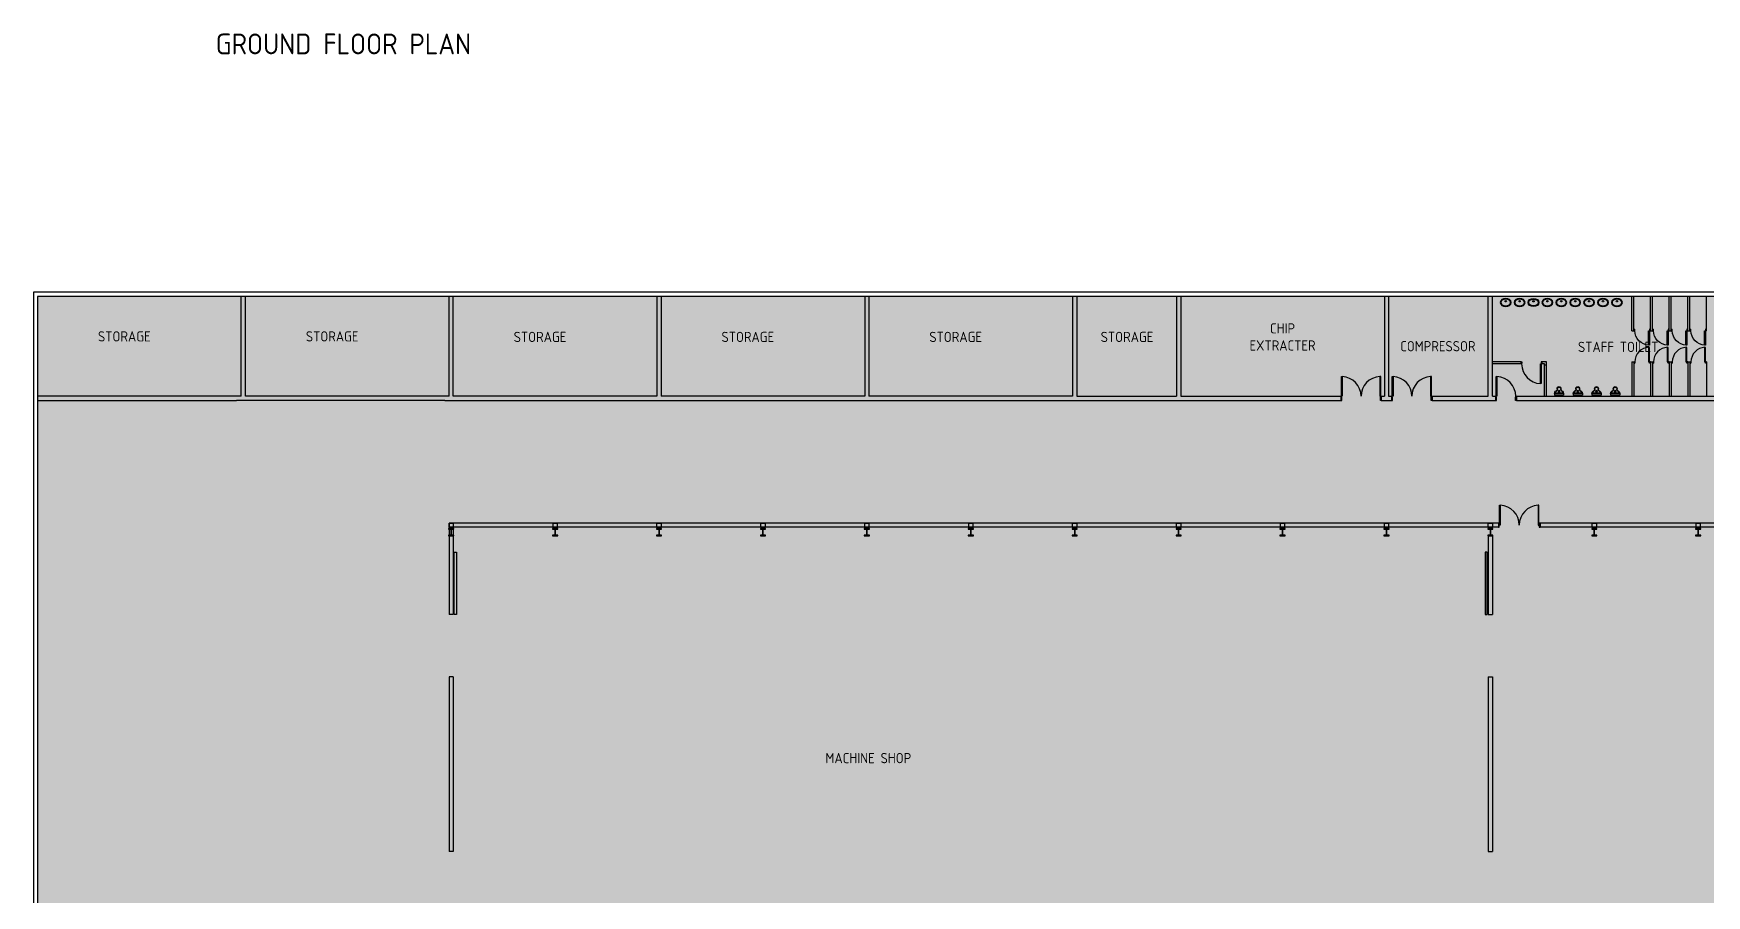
# Model space of a CAD drawing. Header units: inches. Extents: x 527079 to 698187, y -115864 to 63842.
# Drawn here: x 532987 to 613488, y -68731 to -27274 of the extents above; entities that cross this region are included whole.
import ezdxf

# ---------------------------------------------------------------- set-up
doc = ezdxf.new("R2010")
doc.units = ezdxf.units.IN
doc.header["$LTSCALE"] = 8
doc.header["$MEASUREMENT"] = 0
for name, color, linetype in [('doors_windows', 250, 'Continuous'), ('floor', 177, 'Continuous'), ('hatch', 8, 'Continuous'), ('sanitary', 149, 'Continuous'), ('txt', 7, 'Continuous'), ('walls', 5, 'Continuous')]:
    doc.layers.add(name, color=color, linetype=linetype)
doc.styles.get("Standard").update_dxf_attribs({"font": 'isocp.shx'})

# ---------------------------------------------------------------- blocks, each defined once
blk = doc.blocks.new('d1')
at = {"color": 4, "ltscale": 10}
for p, q in [((-799, 35), (-750, 35)), ((-799, 35), (-799, -35)), ((-749, 35), (-749, -35)), ((-99, 733), (-99, 35)), ((-49, 733), (-99, 733)), ((-99, 35), (-49, 35)), ((-49, 35), (-49, 733)), ((0, 35), (-49, 35)), ((-49, -35), (-49, 35)), ((0, 35), (0, -35)), ((-799, -35), (-750, -35)), ((0, -35), (-49, -35))]:
    blk.add_line(p, q, dxfattribs=at)
blk.add_arc((-49, 35), 700, 92.05029, 180, dxfattribs=at)
blk = doc.blocks.new('p1')
for p, q in [((-221, -85), (-221, 0)), ((-221, 0), (221, 0)), ((221, -85), (221, 0)), ((-221, -85), (221, -85)), ((-195, -112), (195, -112))]:
    blk.add_line(p, q)
for radius in [43.2, 36]:
    blk.add_circle((0, -175), radius)
for centre, radius, start, end in [((-86, -79), 135, 180, 180.11742), ((-86, -79), 135, 182.3442, 234.40406), ((-77, -80), 122, 195.25555, 234.40406), ((-225, -310), 135, 0, 63.43495), ((-202, -287), 122, 0, 63.43495), ((0, -321), 90.7, 172.87498, 270), ((0, -297), 81.6, 172.87498, 270), ((0, -297), 81.6, 270, 7.12502), ((0, -321), 90.7, 270, 7.12502), ((202, -287), 122, 116.56505, 180), ((225, -310), 135, 116.56505, 180), ((77, -80), 122, 305.59594, 344.74445), ((86, -79), 135, 305.59594, 357.6558)]:
    blk.add_arc(centre, radius, start, end)

msp = doc.modelspace()

# ---------------------------------------------------------------- hatches: boundary and pattern name
at = {"layer": 'hatch'}
h = msp.add_hatch(color=254, dxfattribs=at)
h.paths.add_polyline_path([(552987, -99667), (533187, -99667), (533187, -74017), (533187, -39917), (697987, -39917), (697987, -110717), (623187, -110717), (623187, -105017), (623187, -104817), (603212, -104817), (603212, -73817), (552987, -73817)])
h.paths.add_polyline_path([(617987, -74717), (628187, -74717), (628187, -80917), (617987, -80917)], flags=16)

# ---------------------------------------------------------------- linework, layer by layer
at = {"layer": 'doors_windows', "color": 4, "ltscale": 10}
for points in [[(604603, -43067), (604603, -43124), (604591, -43124), (604591, -43167), (604563, -43167), (604563, -43067), (604603, -43067)], [(605495, -44110), (605495, -43167), (605535, -43167), (605535, -44110)], [(605523, -43067), (605523, -43124), (605535, -43124), (605535, -43167), (605563, -43167), (605563, -43067), (605523, -43067)], [(595961, -43773), (595961, -44717), (595921, -44717), (595921, -43773)], [(597769, -43773), (597769, -44717), (597809, -44717), (597809, -43773)], [(598405, -43773), (598405, -44717), (598365, -44717), (598365, -43773)], [(600213, -43773), (600213, -44717), (600253, -44717), (600253, -43773)], [(603405, -43773), (603405, -44717), (603365, -44717), (603365, -43773)], [(595933, -44917), (595933, -44760), (595921, -44760), (595921, -44717), (595893, -44717), (595893, -44917), (595933, -44917)], [(597797, -44917), (597797, -44760), (597809, -44760), (597809, -44717), (597837, -44717), (597837, -44917), (597797, -44917)], [(598377, -44917), (598377, -44760), (598365, -44760), (598365, -44717), (598337, -44717), (598337, -44917), (598377, -44917)], [(600241, -44917), (600241, -44760), (600253, -44760), (600253, -44717), (600281, -44717), (600281, -44917), (600241, -44917)], [(603377, -44917), (603377, -44760), (603365, -44760), (603365, -44717), (603337, -44717), (603337, -44917), (603377, -44917)], [(604297, -44917), (604297, -44760), (604309, -44760), (604309, -44717), (604337, -44717), (604337, -44917), (604297, -44917)], [(603565, -50917), (603525, -50917), (603525, -49957), (603565, -49957)], [(605385, -50917), (605425, -50917), (605425, -49957), (605385, -49957)], [(603475, -51017), (603515, -51017), (603515, -50817), (603475, -50817)], [(605435, -51017), (605475, -51017), (605475, -50817), (605435, -50817)]]:
    msp.add_lwpolyline(points, close=True, dxfattribs=at)
at = {"layer": 'doors_windows', "color": 4}
msp.add_lwpolyline([(602837, -55217), (602937, -55217), (602937, -52217), (602837, -52217)], close=True, dxfattribs=at)
at = {"layer": 'doors_windows', "color": 4, "ltscale": 10}
for centre, radius, start, end in [((605535, -43167), 944, 180, 267.57149), ((595921, -44717), 944, 0, 87.57149), ((597809, -44717), 944, 92.42851, 180), ((598365, -44717), 944, 0, 87.57149), ((600253, -44717), 944, 92.42851, 180), ((603365, -44717), 944, 0, 87.57149), ((603513, -50918), 962, 0.05938, 86.8774), ((605437, -50918), 962, 93.1226, 179.94062)]:
    msp.add_arc(centre, radius, start, end, dxfattribs=at)
at = {"layer": 'floor', "color": 0}
msp.add_lwpolyline([(553337, -55217), (553237, -55217), (553237, -52217), (553337, -52217)], close=True, dxfattribs=at)
at = {"layer": 'sanitary'}
for centre in [(603825, -40152, 0), (604493, -40152, 0), (605162, -40152, 0), (605831, -40152, 0), (606499, -40152, 0), (607168, -40152, 0), (607837, -40152, 0), (608505, -40152, 0), (609174, -40152, 0)]:
    msp.add_circle(centre, 35, dxfattribs=at)
at = {"layer": 'sanitary', "extrusion": (0, 0, -1)}
for centre in [(603825, -40212, 0), (604493, -40212, 0), (605831, -40212, 0), (606499, -40212, 0), (607168, -40212, 0), (607837, -40212, 0), (608505, -40212, 0), (609174, -40212, 0)]:
    msp.add_ellipse(centre, major_axis=(-263, 0), ratio=0.74026, dxfattribs=at)
at = {"layer": 'sanitary'}
msp.add_ellipse((605162, -40212, 0), major_axis=(263, 0), ratio=0.74026, dxfattribs=at)
for points in [[(603592, -40212, 0), (603592, -40205, 0), (603593, -40197, 0), (603595, -40183, 0), (603598, -40176, 0), (603603, -40161, 0), (603607, -40154, 0), (603615, -40141, 0), (603620, -40134, 0), (603631, -40121, 0), (603638, -40114, 0), (603652, -40102, 0), (603660, -40096, 0), (603676, -40086, 0), (603685, -40081, 0), (603703, -40072, 0), (603713, -40068, 0), (603733, -40061, 0), (603744, -40058, 0), (603766, -40053, 0), (603777, -40051, 0), (603799, -40048, 0), (603810, -40048, 0), (603833, -40048, 0), (603845, -40048, 0), (603867, -40050, 0), (603878, -40052, 0), (603900, -40056, 0), (603911, -40059, 0), (603931, -40066, 0), (603941, -40070, 0), (603960, -40079, 0), (603969, -40083, 0), (603986, -40094, 0), (603994, -40099, 0), (604008, -40111, 0), (604015, -40118, 0), (604026, -40131, 0), (604032, -40137, 0), (604040, -40151, 0), (604044, -40158, 0), (604050, -40172, 0), (604053, -40180, 0), (604056, -40194, 0), (604057, -40201, 0), (604057, -40216, 0), (604057, -40223, 0), (604054, -40238, 0), (604053, -40245, 0), (604047, -40259, 0), (604044, -40266, 0), (604036, -40280, 0), (604031, -40287, 0), (604020, -40300, 0), (604014, -40307, 0), (604001, -40319, 0), (603993, -40325, 0), (603977, -40336, 0), (603969, -40341, 0), (603950, -40350, 0), (603941, -40354, 0), (603921, -40362, 0), (603910, -40365, 0), (603889, -40370, 0), (603878, -40372, 0), (603855, -40375, 0), (603844, -40376, 0), (603821, -40377, 0), (603810, -40376, 0), (603787, -40374, 0), (603776, -40373, 0), (603754, -40369, 0), (603743, -40366, 0), (603723, -40360, 0), (603713, -40356, 0), (603693, -40348, 0), (603684, -40343, 0), (603667, -40333, 0), (603659, -40327, 0), (603644, -40316, 0), (603638, -40309, 0), (603625, -40297, 0), (603620, -40290, 0), (603611, -40276, 0), (603607, -40269, 0), (603600, -40255, 0), (603597, -40248, 0), (603594, -40233, 0), (603593, -40226, 0), (603592, -40217, 0), (603592, -40214, 0), (603592, -40212, 0)], [(604261, -40212, 0), (604261, -40205, 0), (604261, -40197, 0), (604264, -40183, 0), (604266, -40176, 0), (604272, -40161, 0), (604275, -40154, 0), (604284, -40141, 0), (604289, -40134, 0), (604300, -40121, 0), (604307, -40114, 0), (604321, -40102, 0), (604328, -40096, 0), (604345, -40086, 0), (604353, -40081, 0), (604372, -40072, 0), (604382, -40068, 0), (604402, -40061, 0), (604413, -40058, 0), (604434, -40053, 0), (604445, -40051, 0), (604468, -40048, 0), (604479, -40048, 0), (604502, -40048, 0), (604513, -40048, 0), (604536, -40050, 0), (604547, -40052, 0), (604569, -40056, 0), (604579, -40059, 0), (604600, -40066, 0), (604610, -40070, 0), (604629, -40079, 0), (604638, -40083, 0), (604654, -40094, 0), (604662, -40099, 0), (604677, -40111, 0), (604683, -40118, 0), (604695, -40131, 0), (604700, -40137, 0), (604709, -40151, 0), (604713, -40158, 0), (604719, -40172, 0), (604721, -40180, 0), (604725, -40194, 0), (604725, -40201, 0), (604726, -40216, 0), (604725, -40223, 0), (604723, -40238, 0), (604721, -40245, 0), (604716, -40259, 0), (604713, -40266, 0), (604705, -40280, 0), (604700, -40287, 0), (604689, -40300, 0), (604683, -40307, 0), (604669, -40319, 0), (604662, -40325, 0), (604646, -40336, 0), (604637, -40341, 0), (604619, -40350, 0), (604609, -40354, 0), (604589, -40362, 0), (604579, -40365, 0), (604557, -40370, 0), (604546, -40372, 0), (604524, -40375, 0), (604513, -40376, 0), (604490, -40377, 0), (604479, -40376, 0), (604456, -40374, 0), (604445, -40373, 0), (604423, -40369, 0), (604412, -40366, 0), (604391, -40360, 0), (604381, -40356, 0), (604362, -40348, 0), (604353, -40343, 0), (604336, -40333, 0), (604328, -40327, 0), (604313, -40316, 0), (604306, -40309, 0), (604294, -40297, 0), (604289, -40290, 0), (604279, -40276, 0), (604275, -40269, 0), (604269, -40255, 0), (604266, -40248, 0), (604262, -40233, 0), (604261, -40226, 0), (604261, -40217, 0), (604261, -40214, 0), (604261, -40212, 0)], [(605394, -40212, 0), (605394, -40205, 0), (605394, -40197, 0), (605391, -40183, 0), (605389, -40176, 0), (605383, -40161, 0), (605380, -40154, 0), (605371, -40141, 0), (605366, -40134, 0), (605355, -40121, 0), (605349, -40114, 0), (605335, -40102, 0), (605327, -40096, 0), (605310, -40086, 0), (605302, -40081, 0), (605283, -40072, 0), (605273, -40068, 0), (605253, -40061, 0), (605242, -40058, 0), (605221, -40053, 0), (605210, -40051, 0), (605187, -40048, 0), (605176, -40048, 0), (605153, -40048, 0), (605142, -40048, 0), (605119, -40050, 0), (605108, -40052, 0), (605087, -40056, 0), (605076, -40059, 0), (605055, -40066, 0), (605045, -40070, 0), (605026, -40079, 0), (605018, -40083, 0), (605001, -40094, 0), (604993, -40099, 0), (604978, -40111, 0), (604972, -40118, 0), (604960, -40131, 0), (604955, -40137, 0), (604946, -40151, 0), (604942, -40158, 0), (604936, -40172, 0), (604934, -40180, 0), (604931, -40194, 0), (604930, -40201, 0), (604929, -40216, 0), (604930, -40223, 0), (604932, -40238, 0), (604934, -40245, 0), (604939, -40259, 0), (604942, -40266, 0), (604950, -40280, 0), (604955, -40287, 0), (604966, -40300, 0), (604972, -40307, 0), (604986, -40319, 0), (604993, -40325, 0), (605009, -40336, 0), (605018, -40341, 0), (605036, -40350, 0), (605046, -40354, 0), (605066, -40362, 0), (605076, -40365, 0), (605098, -40370, 0), (605109, -40372, 0), (605131, -40375, 0), (605142, -40376, 0), (605165, -40377, 0), (605177, -40376, 0), (605199, -40374, 0), (605210, -40373, 0), (605232, -40369, 0), (605243, -40366, 0), (605264, -40360, 0), (605274, -40356, 0), (605293, -40348, 0), (605302, -40343, 0), (605319, -40333, 0), (605327, -40327, 0), (605342, -40316, 0), (605349, -40309, 0), (605361, -40297, 0), (605367, -40290, 0), (605376, -40276, 0), (605380, -40269, 0), (605386, -40255, 0), (605389, -40248, 0), (605393, -40233, 0), (605394, -40226, 0), (605394, -40217, 0), (605394, -40214, 0), (605394, -40212, 0)], [(605598, -40212, 0), (605598, -40205, 0), (605599, -40197, 0), (605602, -40183, 0), (605604, -40176, 0), (605609, -40161, 0), (605613, -40154, 0), (605621, -40141, 0), (605626, -40134, 0), (605638, -40121, 0), (605644, -40114, 0), (605658, -40102, 0), (605666, -40096, 0), (605682, -40086, 0), (605691, -40081, 0), (605709, -40072, 0), (605719, -40068, 0), (605740, -40061, 0), (605750, -40058, 0), (605772, -40053, 0), (605783, -40051, 0), (605805, -40048, 0), (605817, -40048, 0), (605839, -40048, 0), (605851, -40048, 0), (605873, -40050, 0), (605884, -40052, 0), (605906, -40056, 0), (605917, -40059, 0), (605937, -40066, 0), (605947, -40070, 0), (605966, -40079, 0), (605975, -40083, 0), (605992, -40094, 0), (606000, -40099, 0), (606014, -40111, 0), (606021, -40118, 0), (606032, -40131, 0), (606038, -40137, 0), (606047, -40151, 0), (606050, -40158, 0), (606056, -40172, 0), (606059, -40180, 0), (606062, -40194, 0), (606063, -40201, 0), (606063, -40216, 0), (606063, -40223, 0), (606061, -40238, 0), (606059, -40245, 0), (606053, -40259, 0), (606050, -40266, 0), (606042, -40280, 0), (606037, -40287, 0), (606027, -40300, 0), (606020, -40307, 0), (606007, -40319, 0), (605999, -40325, 0), (605983, -40336, 0), (605975, -40341, 0), (605956, -40350, 0), (605947, -40354, 0), (605927, -40362, 0), (605916, -40365, 0), (605895, -40370, 0), (605884, -40372, 0), (605861, -40375, 0), (605850, -40376, 0), (605827, -40377, 0), (605816, -40376, 0), (605793, -40374, 0), (605782, -40373, 0), (605760, -40369, 0), (605750, -40366, 0), (605729, -40360, 0), (605719, -40356, 0), (605700, -40348, 0), (605690, -40343, 0), (605673, -40333, 0), (605665, -40327, 0), (605650, -40316, 0), (605644, -40309, 0), (605631, -40297, 0), (605626, -40290, 0), (605617, -40276, 0), (605613, -40269, 0), (605606, -40255, 0), (605604, -40248, 0), (605600, -40233, 0), (605599, -40226, 0), (605598, -40217, 0), (605598, -40214, 0), (605598, -40212, 0)], [(606267, -40212, 0), (606267, -40205, 0), (606267, -40197, 0), (606270, -40183, 0), (606272, -40176, 0), (606278, -40161, 0), (606282, -40154, 0), (606290, -40141, 0), (606295, -40134, 0), (606306, -40121, 0), (606313, -40114, 0), (606327, -40102, 0), (606334, -40096, 0), (606351, -40086, 0), (606360, -40081, 0), (606378, -40072, 0), (606388, -40068, 0), (606408, -40061, 0), (606419, -40058, 0), (606440, -40053, 0), (606452, -40051, 0), (606474, -40048, 0), (606485, -40048, 0), (606508, -40048, 0), (606519, -40048, 0), (606542, -40050, 0), (606553, -40052, 0), (606575, -40056, 0), (606585, -40059, 0), (606606, -40066, 0), (606616, -40070, 0), (606635, -40079, 0), (606644, -40083, 0), (606661, -40094, 0), (606668, -40099, 0), (606683, -40111, 0), (606689, -40118, 0), (606701, -40131, 0), (606706, -40137, 0), (606715, -40151, 0), (606719, -40158, 0), (606725, -40172, 0), (606727, -40180, 0), (606731, -40194, 0), (606732, -40201, 0), (606732, -40216, 0), (606732, -40223, 0), (606729, -40238, 0), (606727, -40245, 0), (606722, -40259, 0), (606719, -40266, 0), (606711, -40280, 0), (606706, -40287, 0), (606695, -40300, 0), (606689, -40307, 0), (606675, -40319, 0), (606668, -40325, 0), (606652, -40336, 0), (606643, -40341, 0), (606625, -40350, 0), (606615, -40354, 0), (606595, -40362, 0), (606585, -40365, 0), (606563, -40370, 0), (606552, -40372, 0), (606530, -40375, 0), (606519, -40376, 0), (606496, -40377, 0), (606485, -40376, 0), (606462, -40374, 0), (606451, -40373, 0), (606429, -40369, 0), (606418, -40366, 0), (606397, -40360, 0), (606387, -40356, 0), (606368, -40348, 0), (606359, -40343, 0), (606342, -40333, 0), (606334, -40327, 0), (606319, -40316, 0), (606312, -40309, 0), (606300, -40297, 0), (606295, -40290, 0), (606285, -40276, 0), (606281, -40269, 0), (606275, -40255, 0), (606272, -40248, 0), (606269, -40233, 0), (606267, -40226, 0), (606267, -40217, 0), (606267, -40214, 0), (606267, -40212, 0)], [(606935, -40212, 0), (606935, -40205, 0), (606936, -40197, 0), (606939, -40183, 0), (606941, -40176, 0), (606947, -40161, 0), (606950, -40154, 0), (606959, -40141, 0), (606964, -40134, 0), (606975, -40121, 0), (606981, -40114, 0), (606995, -40102, 0), (607003, -40096, 0), (607019, -40086, 0), (607028, -40081, 0), (607047, -40072, 0), (607057, -40068, 0), (607077, -40061, 0), (607088, -40058, 0), (607109, -40053, 0), (607120, -40051, 0), (607143, -40048, 0), (607154, -40048, 0), (607177, -40048, 0), (607188, -40048, 0), (607211, -40050, 0), (607222, -40052, 0), (607243, -40056, 0), (607254, -40059, 0), (607275, -40066, 0), (607285, -40070, 0), (607303, -40079, 0), (607312, -40083, 0), (607329, -40094, 0), (607337, -40099, 0), (607352, -40111, 0), (607358, -40118, 0), (607370, -40131, 0), (607375, -40137, 0), (607384, -40151, 0), (607388, -40158, 0), (607394, -40172, 0), (607396, -40180, 0), (607399, -40194, 0), (607400, -40201, 0), (607401, -40216, 0), (607400, -40223, 0), (607398, -40238, 0), (607396, -40245, 0), (607391, -40259, 0), (607388, -40266, 0), (607380, -40280, 0), (607375, -40287, 0), (607364, -40300, 0), (607358, -40307, 0), (607344, -40319, 0), (607337, -40325, 0), (607321, -40336, 0), (607312, -40341, 0), (607294, -40350, 0), (607284, -40354, 0), (607264, -40362, 0), (607254, -40365, 0), (607232, -40370, 0), (607221, -40372, 0), (607199, -40375, 0), (607187, -40376, 0), (607165, -40377, 0), (607153, -40376, 0), (607131, -40374, 0), (607120, -40373, 0), (607098, -40369, 0), (607087, -40366, 0), (607066, -40360, 0), (607056, -40356, 0), (607037, -40348, 0), (607028, -40343, 0), (607011, -40333, 0), (607003, -40327, 0), (606988, -40316, 0), (606981, -40309, 0), (606969, -40297, 0), (606963, -40290, 0), (606954, -40276, 0), (606950, -40269, 0), (606944, -40255, 0), (606941, -40248, 0), (606937, -40233, 0), (606936, -40226, 0), (606936, -40217, 0), (606935, -40214, 0), (606935, -40212, 0)], [(607604, -40212, 0), (607604, -40205, 0), (607605, -40197, 0), (607608, -40183, 0), (607610, -40176, 0), (607615, -40161, 0), (607619, -40154, 0), (607627, -40141, 0), (607632, -40134, 0), (607644, -40121, 0), (607650, -40114, 0), (607664, -40102, 0), (607672, -40096, 0), (607688, -40086, 0), (607697, -40081, 0), (607716, -40072, 0), (607725, -40068, 0), (607746, -40061, 0), (607756, -40058, 0), (607778, -40053, 0), (607789, -40051, 0), (607811, -40048, 0), (607823, -40048, 0), (607845, -40048, 0), (607857, -40048, 0), (607879, -40050, 0), (607890, -40052, 0), (607912, -40056, 0), (607923, -40059, 0), (607943, -40066, 0), (607953, -40070, 0), (607972, -40079, 0), (607981, -40083, 0), (607998, -40094, 0), (608006, -40099, 0), (608020, -40111, 0), (608027, -40118, 0), (608039, -40131, 0), (608044, -40137, 0), (608053, -40151, 0), (608056, -40158, 0), (608063, -40172, 0), (608065, -40180, 0), (608068, -40194, 0), (608069, -40201, 0), (608069, -40216, 0), (608069, -40223, 0), (608067, -40238, 0), (608065, -40245, 0), (608060, -40259, 0), (608056, -40266, 0), (608048, -40280, 0), (608043, -40287, 0), (608033, -40300, 0), (608026, -40307, 0), (608013, -40319, 0), (608005, -40325, 0), (607989, -40336, 0), (607981, -40341, 0), (607962, -40350, 0), (607953, -40354, 0), (607933, -40362, 0), (607922, -40365, 0), (607901, -40370, 0), (607890, -40372, 0), (607867, -40375, 0), (607856, -40376, 0), (607833, -40377, 0), (607822, -40376, 0), (607800, -40374, 0), (607788, -40373, 0), (607766, -40369, 0), (607756, -40366, 0), (607735, -40360, 0), (607725, -40356, 0), (607706, -40348, 0), (607697, -40343, 0), (607679, -40333, 0), (607671, -40327, 0), (607656, -40316, 0), (607650, -40309, 0), (607638, -40297, 0), (607632, -40290, 0), (607623, -40276, 0), (607619, -40269, 0), (607612, -40255, 0), (607610, -40248, 0), (607606, -40233, 0), (607605, -40226, 0), (607604, -40217, 0), (607604, -40214, 0), (607604, -40212, 0)], [(608273, -40212, 0), (608273, -40205, 0), (608274, -40197, 0), (608276, -40183, 0), (608278, -40176, 0), (608284, -40161, 0), (608288, -40154, 0), (608296, -40141, 0), (608301, -40134, 0), (608312, -40121, 0), (608319, -40114, 0), (608333, -40102, 0), (608340, -40096, 0), (608357, -40086, 0), (608366, -40081, 0), (608384, -40072, 0), (608394, -40068, 0), (608414, -40061, 0), (608425, -40058, 0), (608447, -40053, 0), (608458, -40051, 0), (608480, -40048, 0), (608491, -40048, 0), (608514, -40048, 0), (608525, -40048, 0), (608548, -40050, 0), (608559, -40052, 0), (608581, -40056, 0), (608591, -40059, 0), (608612, -40066, 0), (608622, -40070, 0), (608641, -40079, 0), (608650, -40083, 0), (608667, -40094, 0), (608675, -40099, 0), (608689, -40111, 0), (608696, -40118, 0), (608707, -40131, 0), (608712, -40137, 0), (608721, -40151, 0), (608725, -40158, 0), (608731, -40172, 0), (608734, -40180, 0), (608737, -40194, 0), (608738, -40201, 0), (608738, -40216, 0), (608738, -40223, 0), (608735, -40238, 0), (608733, -40245, 0), (608728, -40259, 0), (608725, -40266, 0), (608717, -40280, 0), (608712, -40287, 0), (608701, -40300, 0), (608695, -40307, 0), (608682, -40319, 0), (608674, -40325, 0), (608658, -40336, 0), (608649, -40341, 0), (608631, -40350, 0), (608621, -40354, 0), (608601, -40362, 0), (608591, -40365, 0), (608570, -40370, 0), (608559, -40372, 0), (608536, -40375, 0), (608525, -40376, 0), (608502, -40377, 0), (608491, -40376, 0), (608468, -40374, 0), (608457, -40373, 0), (608435, -40369, 0), (608424, -40366, 0), (608404, -40360, 0), (608394, -40356, 0), (608374, -40348, 0), (608365, -40343, 0), (608348, -40333, 0), (608340, -40327, 0), (608325, -40316, 0), (608318, -40309, 0), (608306, -40297, 0), (608301, -40290, 0), (608291, -40276, 0), (608287, -40269, 0), (608281, -40255, 0), (608278, -40248, 0), (608275, -40233, 0), (608274, -40226, 0), (608273, -40217, 0), (608273, -40214, 0), (608273, -40212, 0)], [(608942, -40212, 0), (608942, -40205, 0), (608942, -40197, 0), (608945, -40183, 0), (608947, -40176, 0), (608953, -40161, 0), (608956, -40154, 0), (608965, -40141, 0), (608970, -40134, 0), (608981, -40121, 0), (608987, -40114, 0), (609001, -40102, 0), (609009, -40096, 0), (609026, -40086, 0), (609034, -40081, 0), (609053, -40072, 0), (609063, -40068, 0), (609083, -40061, 0), (609094, -40058, 0), (609115, -40053, 0), (609126, -40051, 0), (609149, -40048, 0), (609160, -40048, 0), (609183, -40048, 0), (609194, -40048, 0), (609217, -40050, 0), (609228, -40052, 0), (609250, -40056, 0), (609260, -40059, 0), (609281, -40066, 0), (609291, -40070, 0), (609310, -40079, 0), (609319, -40083, 0), (609335, -40094, 0), (609343, -40099, 0), (609358, -40111, 0), (609364, -40118, 0), (609376, -40131, 0), (609381, -40137, 0), (609390, -40151, 0), (609394, -40158, 0), (609400, -40172, 0), (609402, -40180, 0), (609405, -40194, 0), (609406, -40201, 0), (609407, -40216, 0), (609406, -40223, 0), (609404, -40238, 0), (609402, -40245, 0), (609397, -40259, 0), (609394, -40266, 0), (609386, -40280, 0), (609381, -40287, 0), (609370, -40300, 0), (609364, -40307, 0), (609350, -40319, 0), (609343, -40325, 0), (609327, -40336, 0), (609318, -40341, 0), (609300, -40350, 0), (609290, -40354, 0), (609270, -40362, 0), (609260, -40365, 0), (609238, -40370, 0), (609227, -40372, 0), (609205, -40375, 0), (609194, -40376, 0), (609171, -40377, 0), (609159, -40376, 0), (609137, -40374, 0), (609126, -40373, 0), (609104, -40369, 0), (609093, -40366, 0), (609072, -40360, 0), (609062, -40356, 0), (609043, -40348, 0), (609034, -40343, 0), (609017, -40333, 0), (609009, -40327, 0), (608994, -40316, 0), (608987, -40309, 0), (608975, -40297, 0), (608970, -40290, 0), (608960, -40276, 0), (608956, -40269, 0), (608950, -40255, 0), (608947, -40248, 0), (608943, -40233, 0), (608942, -40226, 0), (608942, -40217, 0), (608942, -40214, 0), (608942, -40212, 0)]]:
    msp.add_open_spline(points, degree=3, knots=[0, 0, 0, 0, 0.141779, 0.141779, 0.283558, 0.283558, 0.425336, 0.425336, 0.567115, 0.567115, 0.708894, 0.708894, 0.850673, 0.850673, 0.992451, 0.992451, 1.13423, 1.13423, 1.276009, 1.276009, 1.417788, 1.417788, 1.559566, 1.559566, 1.701345, 1.701345, 1.843124, 1.843124, 1.984903, 1.984903, 2.126681, 2.126681, 2.26846, 2.26846, 2.410239, 2.410239, 2.552018, 2.552018, 2.693796, 2.693796, 2.835575, 2.835575, 2.977354, 2.977354, 3.119133, 3.119133, 3.260911, 3.260911, 3.40269, 3.40269, 3.544469, 3.544469, 3.686248, 3.686248, 3.828026, 3.828026, 3.969805, 3.969805, 4.111584, 4.111584, 4.253363, 4.253363, 4.395141, 4.395141, 4.53692, 4.53692, 4.678699, 4.678699, 4.820478, 4.820478, 4.962256, 4.962256, 5.104035, 5.104035, 5.245814, 5.245814, 5.387593, 5.387593, 5.529371, 5.529371, 5.67115, 5.67115, 5.812929, 5.812929, 5.954708, 5.954708, 6.096486, 6.096486, 6.238265, 6.238265, 6.283185, 6.283185, 6.283185, 6.283185], dxfattribs=at)
at = {"layer": 'walls'}
for p, q in [((698187, -39717), (532987, -39717)), ((532987, -39717), (532987, -99867)), ((697987, -39917), (533187, -39917)), ((533187, -39917), (533187, -61917)), ((542987, -44717), (542987, -39917)), ((543187, -44717), (543187, -39917)), ((552987, -44717), (552987, -39917)), ((553187, -44717), (553187, -39917)), ((562987, -39917), (562987, -44717)), ((563187, -39917), (563187, -44717)), ((572987, -39917), (572987, -44717)), ((573187, -39917), (573187, -44717)), ((582987, -39917), (582987, -44717)), ((583187, -39917), (583187, -44717)), ((587987, -39917), (587987, -44717)), ((588187, -39917), (588187, -44717)), ((597987, -39917), (597987, -44717)), ((598187, -39917), (598187, -44717)), ((602987, -44717), (602987, -39917)), ((603187, -44717), (603187, -39917)), ((609887, -41567), (609887, -39917)), ((609987, -41567), (609987, -39917)), ((610787, -41567), (610787, -39917)), ((610887, -41567), (610887, -39917)), ((611687, -41567), (611687, -39917)), ((611787, -41567), (611787, -39917)), ((612587, -41567), (612587, -39917)), ((612687, -41567), (612687, -39917)), ((613487, -41567), (613487, -39917)), ((609887, -41567), (609989, -41567)), ((610787, -41567), (610889, -41567)), ((611687, -41567), (611789, -41567)), ((612588, -41567), (612687, -41567)), ((604563, -43067), (603187, -43067)), ((604563, -43167), (603187, -43167)), ((604563, -43067), (604563, -43167)), ((605787, -43067), (605563, -43067)), ((605563, -43067), (605563, -43167)), ((605687, -43167), (605563, -43167)), ((605687, -44717), (605687, -43167)), ((605687, -44717), (605687, -43217)), ((605687, -43217), (605787, -43217)), ((605787, -44717), (605787, -43067)), ((605787, -44717), (605787, -43217)), ((609887, -43067), (609887, -44717)), ((609887, -43067), (609989, -43067)), ((609987, -43067), (609987, -44717)), ((610787, -43067), (610787, -44717)), ((610787, -43067), (610889, -43067)), ((610887, -43067), (610887, -44717)), ((611687, -43067), (611687, -44717)), ((611687, -43067), (611787, -43067)), ((611787, -43067), (611787, -44717)), ((612587, -43067), (612587, -44717)), ((612588, -43067), (612687, -43067)), ((612687, -43067), (612687, -44717)), ((613487, -43067), (613487, -44717)), ((542987, -44717), (533187, -44717)), ((533187, -44917), (542759, -44917)), ((552784, -44917), (542759, -44917)), ((552987, -44717), (543187, -44717)), ((552784, -44917), (573419, -44917)), ((562987, -44717), (553187, -44717)), ((572987, -44717), (563187, -44717)), ((582987, -44717), (573187, -44717)), ((573419, -44917), (583492, -44917)), ((583187, -44717), (587987, -44717)), ((583492, -44917), (595893, -44917)), ((588187, -44717), (595893, -44717)), ((597837, -44717), (597987, -44717)), ((597837, -44917), (598337, -44917)), ((598187, -44717), (598365, -44717)), ((598337, -44717), (598337, -44917)), ((600281, -44717), (600281, -44917)), ((600281, -44717), (602987, -44717)), ((600281, -44917), (602987, -44917)), ((602987, -44917), (603337, -44917)), ((603187, -44717), (603337, -44717)), ((603337, -44717), (603337, -44917)), ((604337, -44717), (604337, -44917)), ((604337, -44717), (617987, -44717)), ((604337, -44917), (618337, -44917)), ((552987, -50817), (552987, -55217)), ((603475, -50817), (552987, -50817)), ((602987, -51017), (553187, -51017)), ((553187, -51017), (553187, -55217)), ((602987, -51427), (602987, -55217)), ((603475, -51017), (603187, -51017)), ((603187, -51427), (603187, -55217)), ((603475, -50817), (603475, -51017)), ((653187, -50817), (605475, -50817)), ((605475, -50817), (605475, -51017)), ((642987, -51017), (605475, -51017)), ((553187, -55217), (552987, -55217)), ((602987, -55217), (603187, -55217)), ((553187, -58217), (552987, -58217)), ((552987, -58217), (552987, -66617)), ((553187, -58217), (553187, -66617)), ((602987, -58217), (603187, -58217)), ((602987, -58217), (602987, -66617)), ((603187, -58217), (603187, -66617)), ((533187, -61917), (533187, -99667)), ((553187, -66617), (552987, -66617)), ((602987, -66617), (603187, -66617))]:
    msp.add_line(p, q, dxfattribs=at)
for points in [[(552962, -51396), (552962, -51427), (553212, -51427), (553212, -51396), (553103, -51396), (553103, -51108), (553212, -51108), (553212, -51077), (552962, -51077), (552962, -51108), (553071, -51108), (553071, -51396)], [(552987, -50817), (553187, -50817), (553187, -51017), (552987, -51017)], [(557962, -51396), (557962, -51427), (558212, -51427), (558212, -51396), (558103, -51396), (558103, -51108), (558212, -51108), (558212, -51077), (557962, -51077), (557962, -51108), (558071, -51108), (558071, -51396)], [(557987, -50817), (558187, -50817), (558187, -51017), (557987, -51017)], [(562962, -51396), (562962, -51427), (563212, -51427), (563212, -51396), (563103, -51396), (563103, -51108), (563212, -51108), (563212, -51077), (562962, -51077), (562962, -51108), (563071, -51108), (563071, -51396)], [(562987, -50817), (563187, -50817), (563187, -51017), (562987, -51017)], [(567962, -51396), (567962, -51427), (568212, -51427), (568212, -51396), (568103, -51396), (568103, -51108), (568212, -51108), (568212, -51077), (567962, -51077), (567962, -51108), (568071, -51108), (568071, -51396)], [(567987, -50817), (568187, -50817), (568187, -51017), (567987, -51017)], [(572962, -51396), (572962, -51427), (573212, -51427), (573212, -51396), (573103, -51396), (573103, -51108), (573212, -51108), (573212, -51077), (572962, -51077), (572962, -51108), (573071, -51108), (573071, -51396)], [(572987, -50817), (573187, -50817), (573187, -51017), (572987, -51017)], [(577962, -51396), (577962, -51427), (578212, -51427), (578212, -51396), (578103, -51396), (578103, -51108), (578212, -51108), (578212, -51077), (577962, -51077), (577962, -51108), (578071, -51108), (578071, -51396)], [(577987, -50817), (578187, -50817), (578187, -51017), (577987, -51017)], [(582962, -51396), (582962, -51427), (583212, -51427), (583212, -51396), (583103, -51396), (583103, -51108), (583212, -51108), (583212, -51077), (582962, -51077), (582962, -51108), (583071, -51108), (583071, -51396)], [(582987, -50817), (583187, -50817), (583187, -51017), (582987, -51017)], [(587962, -51396), (587962, -51427), (588212, -51427), (588212, -51396), (588103, -51396), (588103, -51108), (588212, -51108), (588212, -51077), (587962, -51077), (587962, -51108), (588071, -51108), (588071, -51396)], [(587987, -50817), (588187, -50817), (588187, -51017), (587987, -51017)], [(592962, -51396), (592962, -51427), (593212, -51427), (593212, -51396), (593103, -51396), (593103, -51108), (593212, -51108), (593212, -51077), (592962, -51077), (592962, -51108), (593071, -51108), (593071, -51396)], [(592987, -50817), (593187, -50817), (593187, -51017), (592987, -51017)], [(597962, -51396), (597962, -51427), (598212, -51427), (598212, -51396), (598103, -51396), (598103, -51108), (598212, -51108), (598212, -51077), (597962, -51077), (597962, -51108), (598071, -51108), (598071, -51396)], [(597987, -50817), (598187, -50817), (598187, -51017), (597987, -51017)], [(602962, -51396), (602962, -51427), (603212, -51427), (603212, -51396), (603103, -51396), (603103, -51108), (603212, -51108), (603212, -51077), (602962, -51077), (602962, -51108), (603071, -51108), (603071, -51396)], [(602962, -51396), (602962, -51427), (603212, -51427), (603212, -51396), (603103, -51396), (603103, -51108), (603212, -51108), (603212, -51077), (602962, -51077), (602962, -51108), (603071, -51108), (603071, -51396)], [(602962, -51396), (602962, -51427), (603212, -51427), (603212, -51396), (603103, -51396), (603103, -51108), (603212, -51108), (603212, -51077), (602962, -51077), (602962, -51108), (603071, -51108), (603071, -51396)], [(602987, -50817), (603187, -50817), (603187, -51017), (602987, -51017)], [(602987, -50817), (603187, -50817), (603187, -51017), (602987, -51017)], [(602987, -50817), (603187, -50817), (603187, -51017), (602987, -51017)], [(607962, -51396), (607962, -51427), (608212, -51427), (608212, -51396), (608103, -51396), (608103, -51108), (608212, -51108), (608212, -51077), (607962, -51077), (607962, -51108), (608071, -51108), (608071, -51396)], [(607987, -50817), (608187, -50817), (608187, -51017), (607987, -51017)], [(612962, -51396), (612962, -51427), (613212, -51427), (613212, -51396), (613103, -51396), (613103, -51108), (613212, -51108), (613212, -51077), (612962, -51077), (612962, -51108), (613071, -51108), (613071, -51396)], [(612987, -50817), (613187, -50817), (613187, -51017), (612987, -51017)]]:
    msp.add_lwpolyline(points, close=True, dxfattribs=at)

# ---------------------------------------------------------------- block references
at = {"layer": 'doors_windows', "xscale": -1, "rotation": 180}
for p in [(610788, -41532), (611688, -41532), (612588, -41532), (613487, -41532)]:
    msp.add_blockref('d1', p, dxfattribs=at)
at = {"layer": 'doors_windows'}
for p in [(610788, -43102), (611688, -43102), (612588, -43102), (613487, -43102)]:
    msp.add_blockref('d1', p, dxfattribs=at)
at = {"layer": 'sanitary', "xscale": -1, "rotation": 180}
for p in [(606392, -44669), (607292, -44669), (608192, -44669), (609092, -44669)]:
    msp.add_blockref('p1', p, dxfattribs=at)

# ---------------------------------------------------------------- texts
at = {"layer": 'txt', "color": 4, "insert": (547902, -27778), "char_height": 1000, "attachment_point": 5}
msp.add_mtext('GROUND FLOOR PLAN', dxfattribs=at)
at = {"layer": 'txt', "color": 176, "attachment_point": 5}
for s, insert, char_height in [('STORAGE', (537359, -41842), 492.2), ('STORAGE', (547359, -41842), 492.2), ('STORAGE', (557359, -41867), 492.2), ('STORAGE', (567359, -41867), 492.2), ('STORAGE', (577359, -41867), 492.2), ('STORAGE', (585603, -41867), 492.2), ('CHIP\\PEXTRACTER', (593087, -41867), 492.2), ('COMPRESSOR', (600561, -42313), 492.2), ('STAFF TOILET', (609235, -42347), 492.19), ('MACHINE SHOP', (573159, -62123), 492.19)]:
    msp.add_mtext(s, dxfattribs=dict(at, insert=insert, char_height=char_height))

doc.saveas('drawing.dxf')
